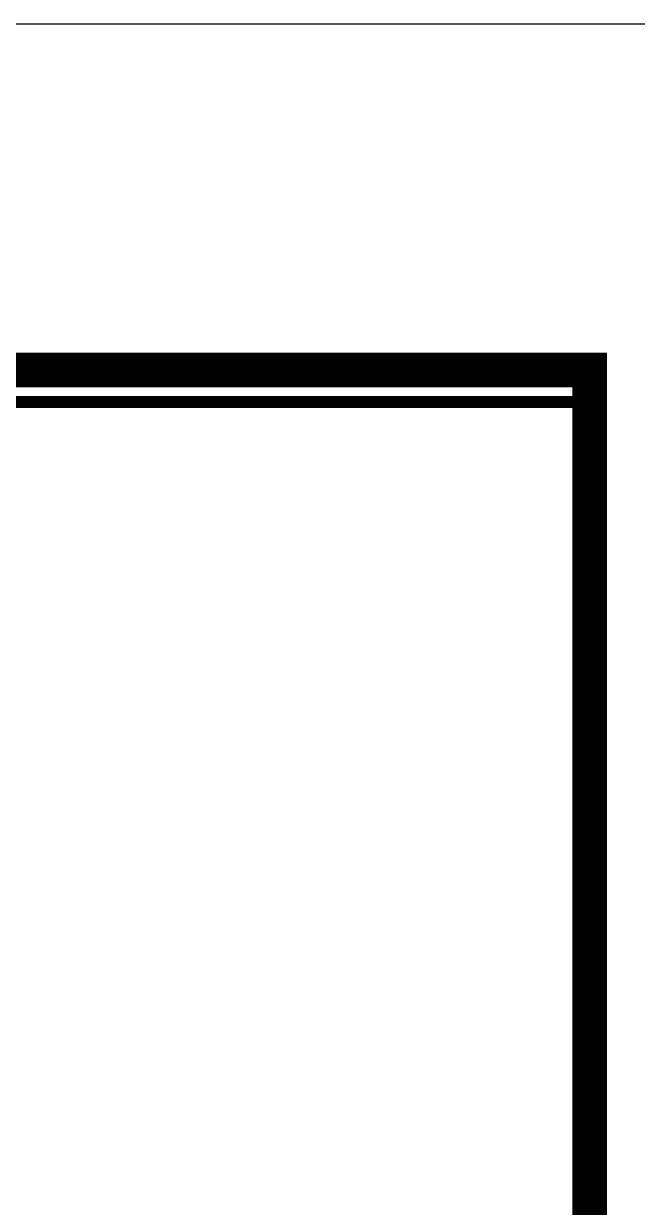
# Model space of a CAD drawing. Extents: x -2746917 to -971774, y -3334247 to -3250358.
# Drawn here: x -1601027 to -1599254, y -3277590 to -3274173 of the extents above; entities that cross this region are included whole.
import ezdxf

# ---------------------------------------------------------------- set-up
doc = ezdxf.new("R2010")
doc.units = 0
doc.header["$LTSCALE"] = 1000
doc.header["$MEASUREMENT"] = 0
doc.layers.get('0').update_dxf_attribs({"linetype": 'CONTINUOUS'})
doc.layers.add('PUB_TITLE', color=4, linetype='CONTINUOUS')
doc.layers.add('yichutu', color=7, linetype='CONTINUOUS', true_color=0xffffff, plot=False)

# ---------------------------------------------------------------- blocks, each defined once
blk = doc.blocks.new('yct-891-420-89100-42000-100-2004.0')
at = {"layer": 'yichutu', "color": 7, "true_color": 0xffffff}
blk.add_lwpolyline([(0, 0), (0, 42000), (89100, 42000), (89100, 0)], close=True, dxfattribs=at)
blk = doc.blocks.new('A$C440D491C')
at = {"layer": 'PUB_TITLE'}
blk.add_lwpolyline([(0, 0), (0, 42000), (89100, 42000), (89100, 0)], close=True, dxfattribs=at)
at = {"layer": 'PUB_TITLE', "const_width": 100}
blk.add_lwpolyline([(88100, 1000), (88100, 41000), (713.3, 41000), (713.3, 1000), (88100, 1000)], dxfattribs=at)
at = {"layer": 'PUB_TITLE', "color": 4, "const_width": 35.1}
blk.add_lwpolyline([(82852.3, 35831), (88073.4, 35831), (88073.4, 40907.5), (82852.3, 40907.5)], close=True, dxfattribs=at)
at = {"layer": 'PUB_TITLE', "color": 4, "lineweight": 53}
blk.add_open_spline([(86110.9, 40072.3), (86527.5, 40005.4), (86195.7, 39518.5), (85762.2, 39332.9), (86068, 39547.2), (86269, 39950.5), (85740.4, 39818.9), (85740.4, 39818.9), (85660.8, 39286), (85660.8, 39286), (85446.6, 39185.9), (85292.8, 39160.9), (85193.3, 39173.4), (85193.3, 39173.4), (85266.3, 39740.7), (85266.3, 39740.7), (84905, 39739), (84436.2, 39459.9), (84375.8, 39436.1), (84861.7, 39839.5), (85513.5, 40168.2), (86110.9, 40072.3)], degree=3, knots=[0, 0, 0, 0, 1, 1, 1, 2, 2, 2, 3, 3, 3, 4, 4, 4, 5, 5, 5, 6, 6, 6, 7, 7, 7, 7], dxfattribs=at)

msp = doc.modelspace()

# ---------------------------------------------------------------- block references
at = {"ltscale": 1.5}
msp.add_blockref('A$C440D491C', (-1687492.07, -3316173.05), dxfattribs=at)
at = {"layer": 'yichutu'}
msp.add_blockref('yct-891-420-89100-42000-100-2004.0', (-1687492.07, -3316173.05), dxfattribs=at)

doc.saveas('drawing.dxf')
